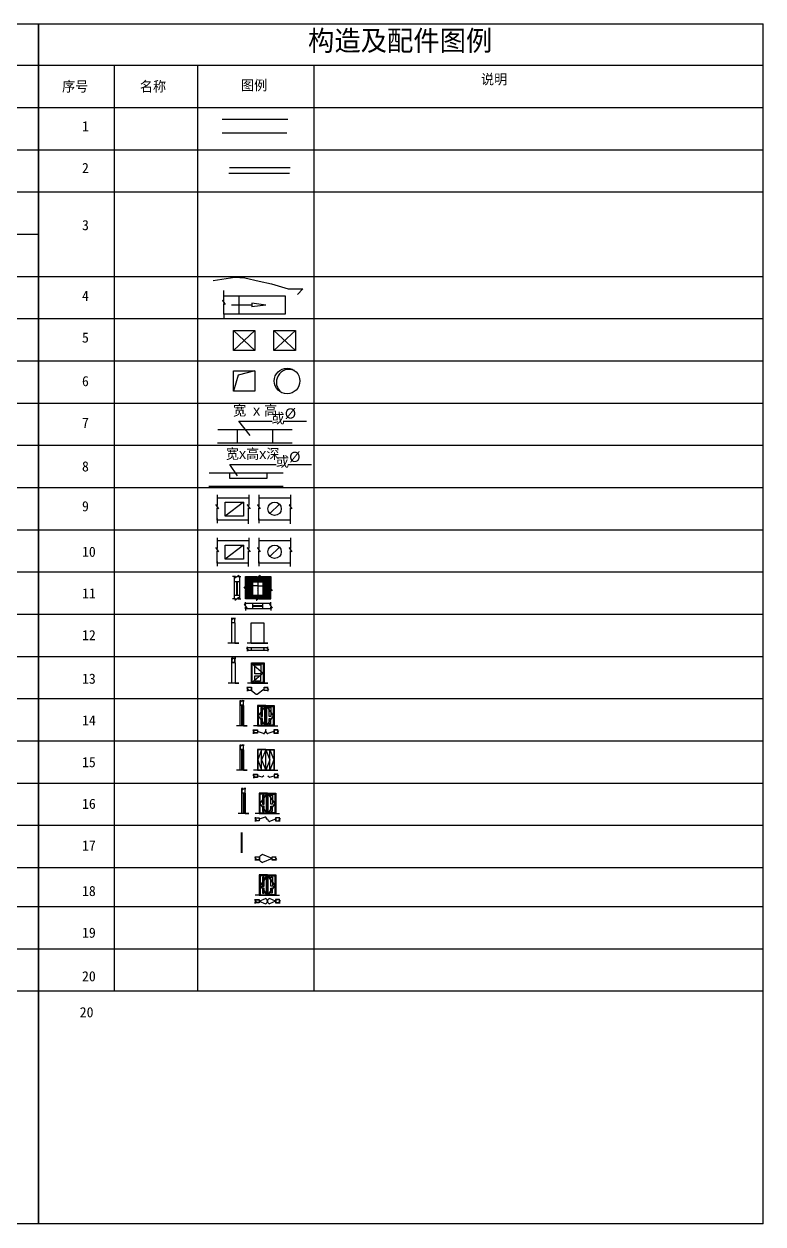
# Model space of a CAD drawing. Header units: metres. Extents: x -3732 to 0, y 0 to 35482.
# Drawn here: x -3322 to -3216.9, y 35310.8 to 35481.3 of the extents above; entities that cross this region are included whole.
import ezdxf

# ---------------------------------------------------------------- set-up
doc = ezdxf.new("R2010")
doc.units = ezdxf.units.M
for name, color, linetype in [('文本', 7, 'Continuous'), ('粗实线', 7, 'Continuous'), ('细实线', 2, 'Continuous')]:
    doc.layers.add(name, color=color, linetype=linetype)

# ---------------------------------------------------------------- blocks, each defined once
blk = doc.blocks.new('ertyrge')
at = {"layer": '粗实线'}
for p, q in [((3.99, -0.02), (3.19, -0.82)), ((3.41, -0.02), (3.99, -0.02))]:
    blk.add_line(p, q, dxfattribs=at)
blk.add_lwpolyline([(-8.76, 1.16), (-5.69, 1.64), (-4.27, 1.52), (-2.26, 1.05), (-0.49, 0.69), (1.88, -0.02), (3.41, -0.02)], dxfattribs=at)
blk = doc.blocks.new('erwef')
at = {"layer": '粗实线'}
for p, q in [((-4, 2.15), (-4, 2.88)), ((-1.86, 2.15), (-1.86, -0.49)), ((-0.04, 0.81), (-2.93, 0.81)), ((1.96, 0.81), (-0.04, 1.07)), ((-0.04, 1.07), (-0.04, 0.55)), ((1.96, 0.81), (-0.04, 0.55)), ((-4, -0.49), (-4, -1.14))]:
    blk.add_line(p, q, dxfattribs=at)
for points in [[(-4, 1.35), (-4, 2.15), (4.7, 2.15), (4.7, -0.49), (-4, -0.49), (-3.99, 1.04)], [(-4.19, 1.48), (-3.8, 0.91), (-3.99, 1.04)], [(-4, 1.35), (-4.19, 1.48)]]:
    blk.add_lwpolyline(points, dxfattribs=at)
blk = doc.blocks.new('wer4tr')
at = {"layer": '粗实线'}
for p, q in [((2.25, 1.97), (2.25, 0.44)), ((-2.23, 1.57), (2.24, 1.57)), ((-2.23, -1.63), (-2.23, 0.14)), ((0.67, 0.67), (-0.67, -0.67)), ((2.25, 0.44), (2.05, 0.57)), ((2.24, -2.12), (2.24, 0.14)), ((-2.23, -1.4), (-2.23, -2.05)), ((2.24, -1.63), (-2.23, -1.63))]:
    blk.add_line(p, q, dxfattribs=at)
for points in [[(-2.23, 1.97), (-2.23, 0.44), (-2.43, 0.57)], [(-2.43, 0.57), (-2.04, 0), (-2.23, 0.14)], [(2.05, 0.57), (2.44, 0), (2.25, 0.14)]]:
    blk.add_lwpolyline(points, dxfattribs=at)
blk.add_circle((0, 0), 0.95, dxfattribs=at)
blk = doc.blocks.new('WTFRDYG')
at = {"layer": '粗实线'}
for p, q in [((1.55, 2.07), (1.55, 0.55)), ((-2.93, 1.68), (1.54, 1.68)), ((-2.93, -1.53), (-2.93, 0.24)), ((0.79, 1.05), (-1.8, -0.95)), ((1.55, 0.55), (1.35, 0.67)), ((1.54, -2.02), (1.54, 0.24)), ((-2.94, -1.3), (-2.94, -1.95)), ((1.54, -1.53), (-2.93, -1.53))]:
    blk.add_line(p, q, dxfattribs=at)
for points in [[(-2.94, 2.07), (-2.94, 0.55), (-3.13, 0.67)], [(-3.13, 0.67), (-2.74, 0.1), (-2.93, 0.24)], [(1.35, 0.67), (1.74, 0.1), (1.55, 0.24)]]:
    blk.add_lwpolyline(points, dxfattribs=at)
blk.add_lwpolyline([(-1.8, 1.05), (0.79, 1.05), (0.79, -0.95), (-1.8, -0.95)], close=True, dxfattribs=at)
blk = doc.blocks.new('EWQ4TS')
at = {"layer": '粗实线'}
for p, q in [((-2.13, -0.68), (-3.18, 0.91)), ((-3.18, 0.91), (3.39, 0.91)), ((5.07, 0.91), (8.39, 0.91)), ((-6.15, -0.27), (4.4, -0.27)), ((-3.25, -0.27), (-3.25, -1.05)), ((-3.25, -1.05), (2.12, -1.05)), ((2.12, -1.05), (2.12, -0.27)), ((-6.19, -2.18), (4.4, -2.18))]:
    blk.add_line(p, q, dxfattribs=at)
at = {"layer": '细实线', "color": 4, "char_height": 1.44, "attachment_point": 1}
for s, insert in [('宽{\\fArial|b0|i0|c0|p32;x}高{\\fArial|b0|i0|c0|p32;x}深{\\fArial|b0|i0|c0|p32; }', (-3.77, 3.15)), ('或', (3.34, 2.03)), ('{\\fArial|b0|i0|c0|p32;Ø}', (5.26, 2.71))]:
    blk.add_mtext(s, dxfattribs=dict(at, insert=insert))
blk = doc.blocks.new('WETRS')
at = {"layer": '粗实线'}
for p, q in [((-2.17, 0.53), (2.58, 0.53)), ((-0.56, -1.5), (-2.17, 0.53)), ((4.14, 0.53), (7.47, 0.53)), ((-5.13, -0.66), (5.41, -0.66)), ((-2.38, -0.7), (-2.38, -2.6)), ((2.62, -0.7), (2.62, -2.6)), ((-5.17, -2.56), (5.41, -2.56))]:
    blk.add_line(p, q, dxfattribs=at)
at = {"layer": '细实线', "color": 4, "char_height": 1.44, "attachment_point": 1}
for s, insert in [('宽 {\\fArial|b0|i0|c0|p32;x }高', (-2.98, 2.76)), ('或', (2.49, 1.64)), ('{\\fArial|b0|i0|c0|p32;Ø}', (4.41, 2.33))]:
    blk.add_mtext(s, dxfattribs=dict(at, insert=insert))
blk = doc.blocks.new('WRT3E')
at = {"layer": '粗实线'}
blk.add_circle((0.86, 0.28), 1.82, dxfattribs=at)
blk.add_arc((1.15, 0.11), 1.82, 65.65, 234.91, dxfattribs=at)
blk = doc.blocks.new('WERTEW')
at = {"layer": '粗实线'}
for p, q in [((0.48, 2.21), (-1.89, 1.57)), ((-1.89, 1.57), (-2.57, -0.67))]:
    blk.add_line(p, q, dxfattribs=at)
blk.add_lwpolyline([(-2.57, 2.21), (0.48, 2.21), (0.48, -0.67), (-2.57, -0.67)], close=True, dxfattribs=at)
blk = doc.blocks.new('TERGR')
at = {"layer": '粗实线'}
for p, q in [((2.31, 1.21), (-0.74, -1.66)), ((-0.74, 1.21), (2.31, -1.66))]:
    blk.add_line(p, q, dxfattribs=at)
blk.add_lwpolyline([(-0.74, 1.21), (2.31, 1.21), (2.31, -1.66), (-0.74, -1.66)], close=True, dxfattribs=at)
blk = doc.blocks.new('ERTREG')
at = {"layer": '粗实线'}
for p, q in [((0.81, 1.25), (-2.24, -1.62)), ((-2.24, 1.25), (0.81, -1.62))]:
    blk.add_line(p, q, dxfattribs=at)
blk.add_lwpolyline([(-2.24, 1.25), (0.81, 1.25), (0.81, -1.62), (-2.24, -1.62)], close=True, dxfattribs=at)
blk = doc.blocks.new('WERWEF')
at = {"layer": '粗实线'}
for p, q in [((-0.11, 1.71), (-0.24, 1.51)), ((0.21, 1.82), (0.27, 1.82)), ((-1.89, 0.17), (-1.8, 0.17)), ((-1.8, 0.04), (-0.71, 0.04)), ((-1.76, 1.69), (-0.12, 1.69)), ((-1.76, 1.56), (-0.21, 1.56)), ((-1.76, 1.44), (1.85, 1.44)), ((-1.76, 1.31), (1.85, 1.31)), ((-1.76, 1.18), (1.85, 1.18)), ((-1.76, 1.06), (1.85, 1.06)), ((-1.76, 0.93), (-0.71, 0.93)), ((-1.76, 0.8), (-0.71, 0.8)), ((-1.76, 0.67), (-0.71, 0.67)), ((-1.76, 0.55), (-0.71, 0.55)), ((-1.76, 0.42), (-0.71, 0.42)), ((-1.76, 0.29), (-0.71, 0.29)), ((-1.76, 0.17), (-0.71, 0.17)), ((-0.71, 0.41), (-0.7, 0.41)), ((0, 0.41), (-0.7, 0.41)), ((-0.17, 1.56), (1.85, 1.56)), ((0, 0.98), (0, -0.98)), ((0, 0.41), (0.71, 0.41)), ((0.02, 1.69), (1.85, 1.69)), ((0.71, 0.93), (1.85, 0.93)), ((0.71, 0.8), (1.85, 0.8)), ((0.71, 0.67), (1.85, 0.67)), ((0.71, 0.55), (1.85, 0.55)), ((0.71, 0.42), (1.85, 0.42)), ((0.71, 0.29), (1.85, 0.29)), ((0.71, 0.17), (1.72, 0.17)), ((0.71, 0.04), (1.81, 0.04)), ((1.85, 0.14), (1.65, 0.27)), ((1.8, 0.17), (1.85, 0.17)), ((-1.76, -0.21), (-1.7, -0.21)), ((-1.76, -0.34), (-0.71, -0.34)), ((-1.76, -0.47), (-0.71, -0.47)), ((-1.76, -0.6), (-0.71, -0.6)), ((-1.76, -0.72), (-0.71, -0.72)), ((-1.76, -0.85), (-0.71, -0.85)), ((-1.76, -0.98), (-0.71, -0.98)), ((-1.76, -1.1), (1.85, -1.1)), ((-1.76, -1.23), (1.85, -1.23)), ((-1.76, -1.36), (0.16, -1.36)), ((-1.71, -0.09), (-0.71, -0.09)), ((-1.63, -0.21), (-0.71, -0.21)), ((-0.11, -1.43), (-0.24, -1.63)), ((-0.23, -1.61), (-0.22, -1.61)), ((-0.15, -1.48), (-0.03, -1.48)), ((-0.04, -0.34), (0, -0.34)), ((-0.01, -0.09), (0, -0.09)), ((0, -0.21), (0, -0.21)), ((0.25, -1.36), (1.85, -1.36)), ((0.71, -0.09), (1.89, -0.09)), ((0.71, -0.21), (1.85, -0.21)), ((0.71, -0.34), (1.85, -0.34)), ((0.71, -0.47), (1.85, -0.47)), ((0.71, -0.6), (1.85, -0.6)), ((0.71, -0.72), (1.85, -0.72)), ((0.71, -0.85), (1.85, -0.85)), ((0.71, -0.98), (1.85, -0.98)), ((1.91, -0.21), (1.98, -0.21))]:
    blk.add_line(p, q, dxfattribs=at)
for points in [[(-1.95, 0.27), (-1.76, 0.14), (-1.76, 1.71), (-0.11, 1.71)], [(-0.24, 1.51), (0.33, 1.9), (0.19, 1.71)], [(0.19, 1.71), (1.85, 1.71), (1.85, 0.14)], [(-0.11, -1.43), (-1.76, -1.43), (-1.76, -0.17), (-1.56, -0.31), (-1.95, 0.27)], [(0, 0), (-0.04, -0.06), (-0.02, -0.08), (0, -0.1), (0, -0.32), (-0.04, -0.34), (-0.02, -0.37), (0, -0.39)], [(1.65, 0.27), (2.04, -0.31), (1.85, -0.17)], [(-0.24, -1.63), (0.33, -1.24), (0.19, -1.43), (1.85, -1.43), (1.85, -0.17)]]:
    blk.add_lwpolyline(points, dxfattribs=at)
for points in [[(-0.71, 0.98), (0.71, 0.98), (0.71, -0.98), (-0.71, -0.98)], [(-0.7, 0.97), (0.7, 0.97), (0.7, -0.97), (-0.7, -0.97)]]:
    blk.add_lwpolyline(points, close=True, dxfattribs=at)
blk = doc.blocks.new('EWRRET')
at = {"layer": '粗实线'}
for p, q in [((-0.21, 1.62), (-0.64, 1.62)), ((-0.43, 1.62), (-0.43, -1.53)), ((-0.42, 1.62), (-0.42, 1.54)), ((-0.21, 1.62), (-0.42, 1.62)), ((-0.42, 1.62), (-0.42, -1.53)), ((0.32, 0.89), (-0.42, 0.89)), ((0.32, 0.88), (-0.42, 0.88)), ((-0.21, 1.62), (-0.34, 1.42)), ((-0.1, 0.88), (-0.1, -1.06)), ((0, 0.88), (0, -1.06)), ((0.1, 1.62), (0.54, 1.62)), ((0.32, 1.62), (0.1, 1.62)), ((0.32, 1.62), (0.32, -1.53)), ((0.33, 1.62), (0.33, -1.53)), ((-0.21, -1.53), (-0.64, -1.53)), ((0.32, -1.06), (-0.42, -1.06)), ((0.32, -1.07), (-0.42, -1.07)), ((-0.42, -1.53), (-0.42, -1.45)), ((-0.21, -1.53), (-0.42, -1.53)), ((-0.21, -1.53), (-0.42, -1.53)), ((-0.21, -1.53), (-0.34, -1.72)), ((0.32, -1.53), (0.1, -1.53)), ((0.1, -1.53), (0.54, -1.53))]:
    blk.add_line(p, q, dxfattribs=at)
for points in [[(-0.34, 1.42), (0.24, 1.81), (0.1, 1.62)], [(-0.34, -1.72), (0.24, -1.33), (0.1, -1.53), (0.32, -1.53)]]:
    blk.add_lwpolyline(points, dxfattribs=at)
blk = doc.blocks.new('QWERQWERF')
at = {"layer": '粗实线'}
for p, q in [((-1.85, 0.2), (-2.05, 0.33)), ((-1.85, 0.2), (-1.85, 0.63)), ((1.75, 0.42), (-1.85, 0.42)), ((1.75, 0.41), (-1.85, 0.41)), ((-1.85, 0.2), (-1.85, 0.41)), ((-1.85, 0.41), (-1.78, 0.41)), ((-1.85, 0.2), (-1.85, 0.41)), ((-0.81, -0.33), (-0.81, 0.41)), ((0.62, 0.1), (-0.81, 0.1)), ((0.62, 0), (-0.81, 0)), ((-0.8, -0.33), (-0.8, 0.41)), ((0.62, -0.32), (0.62, 0.42)), ((0.63, -0.32), (0.63, 0.42)), ((1.75, 0.2), (1.56, 0.33)), ((1.75, 0.41), (1.68, 0.41)), ((1.75, 0.2), (1.75, 0.63)), ((1.75, 0.2), (1.75, 0.41)), ((-1.85, -0.11), (-1.85, -0.55)), ((-1.85, -0.33), (-1.85, -0.11)), ((1.75, -0.33), (-1.85, -0.33)), ((1.75, -0.34), (-1.85, -0.34)), ((1.75, -0.33), (1.75, -0.11)), ((1.75, -0.11), (1.75, -0.55))]:
    blk.add_line(p, q, dxfattribs=at)
for points in [[(-2.05, 0.33), (-1.66, -0.25), (-1.85, -0.11), (-1.85, -0.33)], [(1.56, 0.33), (1.95, -0.25), (1.75, -0.11)]]:
    blk.add_lwpolyline(points, dxfattribs=at)
blk = doc.blocks.new('RTRE')
at = {"layer": '粗实线'}
for p, q in [((-0.58, 4.06), (-0.8, 4.06)), ((-0.73, 3.42), (-0.73, 4.06)), ((-0.72, 3.42), (-0.72, 4.06)), ((-0.71, 3.42), (-0.71, 4.06)), ((-0.65, 3.96), (-0.36, 4.16)), ((-0.58, 4.06), (-0.65, 3.96)), ((-0.36, 4.16), (-0.43, 4.06)), ((-0.43, 4.06), (-0.28, 4.06)), ((-0.29, 3.42), (-0.29, 4.06)), ((-0.19, 4.06), (-0.28, 4.06)), ((-0.28, 4.06), (-0.19, 4.06)), ((-0.28, 3.42), (-0.28, 4.06))]:
    blk.add_line(p, q, dxfattribs=at)
at = {"layer": '细实线', "color": 0}
for p, q in [((-0.73, 4.06), (-0.71, 4.06)), ((-0.28, 3.44), (-0.73, 3.44)), ((-0.28, 3.43), (-0.73, 3.43)), ((-0.28, 3.43), (-0.73, 3.43)), ((-0.28, 3.43), (-0.73, 3.43)), ((-0.28, 3.42), (-0.73, 3.42)), ((-0.28, 3.42), (-0.73, 3.42)), ((-0.73, 0.53), (-0.73, 3.42)), ((-0.28, 3.42), (-0.73, 3.42)), ((-0.29, 4.06), (-0.28, 4.06)), ((-0.28, 3.42), (-0.28, 0.53)), ((0.27, 0.53), (-1.28, 0.53)), ((-0.28, 0.53), (-0.73, 0.53)), ((-0.28, 0.53), (0.27, 0.53))]:
    blk.add_line(p, q, dxfattribs=at)
blk = doc.blocks.new('WETRWE')
at = {"layer": '粗实线'}
for p, q in [((2.36, 0), (-0.54, 0)), ((0, 0), (2.36, 0))]:
    blk.add_line(p, q, dxfattribs=at)
blk.add_lwpolyline([(0, 2.89), (1.81, 2.89), (1.81, 0), (0, 0)], close=True, dxfattribs=at)
blk = doc.blocks.new('WET34TGDS')
at = {"layer": '粗实线'}
for p, q in [((-1.04, 0.37), (-0.84, 0.08)), ((-0.94, 0.31), (-1.04, 0.37)), ((-0.94, 0.31), (-0.94, 0.52)), ((-0.84, 0.08), (-0.94, 0.15)), ((-0.94, 0.15), (-0.94, 0)), ((-0.94, 0), (-0.94, -0.09)), ((-0.94, -0.09), (-0.94, 0)), ((-0.41, 0.45), (-0.41, 0)), ((-0.4, 0.45), (-0.4, 0)), ((1.41, 0.45), (1.41, 0)), ((1.42, 0.45), (1.42, 0)), ((1.85, 0.37), (2.05, 0.08)), ((1.95, 0.31), (1.85, 0.37)), ((1.95, 0.31), (1.95, 0.52)), ((2.05, 0.08), (1.95, 0.15)), ((1.95, 0.15), (1.95, 0)), ((1.95, 0), (1.95, -0.09)), ((1.95, -0.09), (1.95, 0))]:
    blk.add_line(p, q, dxfattribs=at)
for points in [[(-0.94, 0.31), (-0.94, 0.45), (-0.4, 0.45)], [(-0.4, 0), (-0.94, 0), (-0.94, 0.15)], [(-0.93, 0.31), (-0.93, 0.44), (-0.4, 0.44)], [(-0.4, 0.01), (-0.93, 0.01), (-0.93, 0.15)], [(-0.4, 0.02), (-0.92, 0.02), (-0.92, 0.15)], [(1.41, 0.31), (1.41, 0.45), (1.95, 0.45)], [(1.95, 0), (1.41, 0), (1.41, 0.15)], [(1.42, 0.31), (1.42, 0.44), (1.95, 0.44)], [(1.95, 0.01), (1.42, 0.01), (1.42, 0.15)], [(1.95, 0.02), (1.43, 0.02), (1.43, 0.15)]]:
    blk.add_lwpolyline(points, dxfattribs=at)
at = {"layer": '细实线', "color": 0}
for p, q in [((-0.4, 0.45), (1.41, 0.45)), ((1.41, 0), (-0.4, 0))]:
    blk.add_line(p, q, dxfattribs=at)
blk = doc.blocks.new('EWRTED')
at = {"layer": '粗实线'}
for p, q in [((-0.31, 3.53), (-0.52, 3.53)), ((-0.45, 2.89), (-0.45, 3.53)), ((-0.44, 2.89), (-0.44, 3.53)), ((-0.43, 2.89), (-0.43, 3.53)), ((-0.37, 3.44), (-0.08, 3.63)), ((-0.31, 3.53), (-0.37, 3.44)), ((-0.08, 3.63), (-0.15, 3.53)), ((-0.15, 3.53), (0, 3.53)), ((-0.01, 2.89), (-0.01, 3.53)), ((0, 2.89), (0, 3.53)), ((0, 3.53), (0.09, 3.53)), ((0.09, 3.53), (0, 3.53))]:
    blk.add_line(p, q, dxfattribs=at)
at = {"layer": '细实线', "color": 0}
for p, q in [((-0.45, 3.53), (-0.43, 3.53)), ((-0.01, 3.53), (0, 3.53)), ((0, 2.91), (-0.45, 2.91)), ((0, 2.9), (-0.45, 2.9)), ((0, 2.9), (-0.45, 2.9)), ((0, 2.9), (-0.45, 2.9)), ((0, 2.89), (-0.45, 2.89)), ((-0.45, 0), (-0.45, 2.89)), ((0, 2.89), (-0.45, 2.89)), ((0, 2.89), (-0.45, 2.89)), ((0, 2.89), (0, 0)), ((0.55, 0), (-1, 0)), ((0, 0), (-0.45, 0)), ((0, 0), (0.55, 0))]:
    blk.add_line(p, q, dxfattribs=at)
blk = doc.blocks.new('EWRQTED')
at = {"layer": '粗实线'}
for p, q in [((-1.31, 0.73), (-1.4, 0.79)), ((-1.4, 0.79), (-1.21, 0.51)), ((-1.31, 0.73), (-1.31, 0.95)), ((-1.31, 0.58), (-1.31, 0.43)), ((-1.21, 0.51), (-1.31, 0.58)), ((-1.31, 0.34), (-1.31, 0.43)), ((-1.31, 0.43), (-1.31, 0.34)), ((-0.77, 0.88), (-0.77, 0.42)), ((-0.76, 0.88), (-0.76, 0.42)), ((-0.76, 0.42), (-0.06, -0.08)), ((0.06, -0.08), (1.05, 0.65)), ((1.59, 0.44), (1.05, 0.44)), ((1.59, 0.43), (1.05, 0.43)), ((1.59, 0.42), (1.05, 0.42)), ((1.59, 0.73), (1.49, 0.79)), ((1.49, 0.79), (1.68, 0.51)), ((1.59, 0.73), (1.59, 0.95)), ((1.59, 0.58), (1.59, 0.43)), ((1.68, 0.51), (1.59, 0.58)), ((1.59, 0.34), (1.59, 0.43)), ((1.59, 0.43), (1.59, 0.34))]:
    blk.add_line(p, q, dxfattribs=at)
for points in [[(-1.31, 0.73), (-1.31, 0.88), (-0.76, 0.88)], [(-0.76, 0.42), (-1.31, 0.42), (-1.31, 0.58)], [(-1.3, 0.73), (-1.3, 0.87), (-0.76, 0.87)], [(-0.76, 0.43), (-1.3, 0.43), (-1.3, 0.58)], [(-0.76, 0.44), (-1.29, 0.44), (-1.29, 0.58)], [(1.05, 0.42), (1.05, 0.88), (1.59, 0.88)], [(1.06, 0.42), (1.06, 0.87), (1.59, 0.87)], [(1.06, 0.42), (1.06, 0.87), (1.59, 0.87)], [(1.07, 0.42), (1.07, 0.86), (1.59, 0.86)]]:
    blk.add_lwpolyline(points, dxfattribs=at)
blk.add_arc((0, 0), 0.1, 234.36, 306.57, dxfattribs=at)
blk = doc.blocks.new('34TERDSFE')
at = {"layer": '粗实线'}
for p, q in [((-0.03, 2.98), (-0.25, 2.98)), ((-0.18, 2.34), (-0.18, 2.98)), ((-0.17, 2.34), (-0.17, 2.98)), ((-0.16, 2.34), (-0.16, 2.98)), ((-0.09, 2.88), (0.19, 3.07)), ((-0.03, 2.98), (-0.09, 2.88)), ((0, 2.34), (0, -0.56)), ((0.1, 2.34), (0.1, -0.56)), ((0.19, 3.07), (0.12, 2.98)), ((0.12, 2.98), (0.27, 2.98)), ((0.36, 2.98), (0.27, 2.98)), ((0.27, 2.98), (0.36, 2.98)), ((0.27, 2.34), (0.27, 2.98)), ((0.28, 2.34), (0.28, 2.98))]:
    blk.add_line(p, q, dxfattribs=at)
at = {"layer": '细实线', "color": 0}
for p, q in [((-0.18, 2.98), (-0.16, 2.98)), ((0.28, 2.36), (-0.18, 2.36)), ((0.28, 2.35), (-0.18, 2.35)), ((0.28, 2.35), (-0.18, 2.35)), ((0.28, 2.35), (-0.18, 2.35)), ((0.28, 2.34), (-0.18, 2.34)), ((0.28, 2.34), (-0.18, 2.34)), ((-0.18, -0.56), (-0.18, 2.34)), ((0.28, 2.34), (-0.18, 2.34)), ((0.27, 2.98), (0.28, 2.98)), ((0.28, 2.34), (0.28, -0.56)), ((0.82, -0.56), (-0.72, -0.56)), ((0.28, -0.56), (-0.18, -0.56)), ((0.28, -0.56), (0.82, -0.56))]:
    blk.add_line(p, q, dxfattribs=at)
blk = doc.blocks.new('ERWESR')
at = {"layer": '粗实线'}
for p, q in [((-1.05, 2.83), (-1.05, -0.06)), ((0.13, 2.83), (-1.05, 2.83)), ((0.13, 2.82), (-1.05, 2.82)), ((0.13, 2.8), (-1.05, 2.8)), ((-1.04, 2.83), (-1.04, -0.06)), ((-1.02, 2.83), (-1.02, -0.06)), ((0, 2.68), (-0.93, 1.34)), ((0.12, -0.06), (0.12, 2.83)), ((0.13, 2.83), (1.31, 2.83)), ((0.13, 2.82), (1.31, 2.82)), ((0.13, 2.8), (1.31, 2.8)), ((0.26, 2.68), (1.19, 1.34)), ((1.28, 2.83), (1.28, -0.06)), ((1.3, 2.83), (1.3, -0.06)), ((1.31, 2.83), (1.31, -0.06)), ((-0.93, 1.34), (0, 0)), ((1.19, 1.34), (0.26, 0)), ((0.13, -0.06), (-1.6, -0.06)), ((-1.05, -0.06), (0.13, -0.06)), ((0.13, -0.06), (1.86, -0.06)), ((1.31, -0.06), (0.13, -0.06))]:
    blk.add_line(p, q, dxfattribs=at)
for points in [[(0, 2.68), (-0.93, 2.68), (-0.93, 0), (0, 0)], [(-0.35, 2.53), (-0.58, 2.53), (-0.58, 1.23), (-0.35, 1.23)], [(0.26, 2.68), (1.19, 2.68), (1.19, 0), (0.26, 0)], [(0.6, 2.53), (0.84, 2.53), (0.84, 1.23), (0.6, 1.23)], [(-0.35, 0.95), (-0.56, 0.95), (-0.56, 0.22), (-0.35, 0.22)], [(0.6, 0.95), (0.82, 0.95), (0.82, 0.22), (0.6, 0.22)]]:
    blk.add_lwpolyline(points, close=True, dxfattribs=at)
blk = doc.blocks.new('RTSDTG5RE')
at = {"layer": '粗实线'}
for p, q in [((-1.57, 0.9), (-1.38, 0.61)), ((-1.48, 0.83), (-1.57, 0.9)), ((-1.48, 0.83), (-1.48, 1.05)), ((-1.38, 0.61), (-1.48, 0.68)), ((-1.48, 0.68), (-1.48, 0.53)), ((-1.48, 0.53), (-1.48, 0.44)), ((-1.48, 0.44), (-1.48, 0.53)), ((-0.94, 0.98), (-0.94, 0.53)), ((-0.93, 0.98), (-0.93, 0.53)), ((-0.07, 0.46), (-0.93, 0.75)), ((1.41, 0.75), (0.55, 0.46)), ((1.41, 0.98), (1.41, 0.53)), ((1.42, 0.98), (1.42, 0.53)), ((2.05, 0.9), (1.86, 0.61)), ((1.86, 0.61), (1.95, 0.68)), ((1.95, 0.83), (1.95, 1.05)), ((1.95, 0.83), (2.05, 0.9)), ((1.95, 0.68), (1.95, 0.53)), ((1.95, 0.44), (1.95, 0.53)), ((1.95, 0.53), (1.95, 0.44))]:
    blk.add_line(p, q, dxfattribs=at)
for points in [[(-1.48, 0.83), (-1.48, 0.98), (-0.93, 0.98)], [(-0.93, 0.53), (-1.48, 0.53), (-1.48, 0.68)], [(-1.47, 0.83), (-1.47, 0.97), (-0.93, 0.97)], [(-0.93, 0.54), (-1.47, 0.54), (-1.47, 0.68)], [(-0.93, 0.55), (-1.46, 0.55), (-1.46, 0.68)], [(1.95, 0.83), (1.95, 0.98), (1.41, 0.98)], [(1.94, 0.83), (1.94, 0.97), (1.41, 0.97)], [(1.41, 0.53), (1.95, 0.53), (1.95, 0.68)], [(1.41, 0.54), (1.94, 0.54), (1.94, 0.68)], [(1.41, 0.55), (1.93, 0.55), (1.93, 0.68)]]:
    blk.add_lwpolyline(points, dxfattribs=at)
for centre, radius, start, end in [((-0.04, 0.55), 0.1, 251.07, 330.83), ((-0.31, 0.93), 0.56, 300.48, 13.8), ((0.78, 0.93), 0.56, 166.2, 239.52), ((0.24, 1.07), 0, 18.65, 161.71), ((0.52, 0.55), 0.1, 209.17, 288.93)]:
    blk.add_arc(centre, radius, start, end, dxfattribs=at)
blk = doc.blocks.new('WETGFESFEER')
at = {"layer": '粗实线'}
for p, q in [((-3.22, 3.78), (-3.44, 3.78)), ((-3.37, 3.15), (-3.37, 3.79)), ((-3.36, 3.15), (-3.36, 3.79)), ((-3.35, 3.15), (-3.35, 3.79)), ((-3.28, 3.69), (-3, 3.88)), ((-3.22, 3.79), (-3.28, 3.69)), ((-3, 3.88), (-3.07, 3.79)), ((-3.07, 3.79), (-2.92, 3.79)), ((-2.92, 3.15), (-2.92, 3.79)), ((-2.92, 3.79), (-2.83, 3.79)), ((-2.83, 3.79), (-2.92, 3.79)), ((-2.91, 3.15), (-2.91, 3.79)), ((-3.19, 3.15), (-3.19, 0.25)), ((-3.09, 3.15), (-3.09, 0.25)), ((0.26, 3.17), (-0.92, 3.17)), ((-0.92, 3.17), (-0.92, 0.27)), ((0.26, 3.16), (-0.92, 3.16)), ((0.26, 3.14), (-0.92, 3.14)), ((-0.91, 3.17), (-0.91, 0.27)), ((-0.89, 3.17), (-0.89, 0.27)), ((-0.33, 3.14), (-0.89, 1.72)), ((-0.89, 1.72), (-0.33, 0.27)), ((-0.33, 0.27), (-0.33, 3.16)), ((0.26, 3.14), (-0.33, 1.71)), ((-0.33, 1.71), (0.26, 0.27)), ((0.26, 3.17), (1.44, 3.17)), ((0.26, 3.16), (1.44, 3.16)), ((0.26, 3.14), (0.85, 1.7)), ((0.26, 0.27), (0.26, 3.14)), ((0.26, 3.14), (1.44, 3.14)), ((0.85, 3.14), (1.41, 1.72)), ((0.85, 0.27), (0.85, 3.14)), ((1.41, 1.72), (0.85, 0.27)), ((1.41, 3.17), (1.41, 0.27)), ((1.43, 3.17), (1.43, 0.27)), ((1.44, 3.17), (1.44, 0.27)), ((0.26, 0.27), (-1.47, 0.27)), ((-0.92, 0.27), (0.26, 0.27)), ((0.85, 1.7), (0.26, 0.27)), ((1.44, 0.27), (0.26, 0.27)), ((0.26, 0.27), (1.99, 0.27)), ((-1.46, -0.49), (-1.56, -0.42)), ((-1.56, -0.42), (-1.36, -0.71)), ((-1.46, -0.49), (-1.46, -0.27)), ((-1.46, -0.64), (-1.46, -0.79)), ((-1.36, -0.71), (-1.46, -0.64)), ((-1.46, -0.88), (-1.46, -0.79)), ((-1.46, -0.79), (-1.46, -0.88)), ((-0.93, -0.34), (-0.93, -0.79)), ((-0.92, -0.34), (-0.92, -0.79)), ((-0.26, -0.77), (-0.92, -0.56)), ((0, -0.54), (-0.26, -0.77)), ((0.54, -0.55), (0.79, -0.77)), ((0.79, -0.77), (1.43, -0.57)), ((1.43, -0.34), (1.43, -0.79)), ((1.44, -0.34), (1.44, -0.79)), ((2.07, -0.42), (1.87, -0.71)), ((1.87, -0.71), (1.97, -0.64)), ((1.97, -0.49), (1.97, -0.27)), ((1.97, -0.49), (2.07, -0.42)), ((1.97, -0.64), (1.97, -0.79)), ((1.97, -0.79), (1.97, -0.88)), ((1.97, -0.88), (1.97, -0.79))]:
    blk.add_line(p, q, dxfattribs=at)
for points in [[(-1.46, -0.49), (-1.46, -0.34), (-0.92, -0.34)], [(-0.92, -0.79), (-1.46, -0.79), (-1.46, -0.64)], [(-1.45, -0.49), (-1.45, -0.35), (-0.92, -0.35)], [(-0.92, -0.78), (-1.45, -0.78), (-1.45, -0.64)], [(-0.92, -0.77), (-1.44, -0.77), (-1.44, -0.64)], [(1.97, -0.49), (1.97, -0.34), (1.43, -0.34)], [(1.96, -0.49), (1.96, -0.35), (1.43, -0.35)], [(1.43, -0.77), (1.95, -0.77), (1.95, -0.64)], [(1.43, -0.78), (1.96, -0.78), (1.96, -0.64)], [(1.43, -0.79), (1.97, -0.79), (1.97, -0.64)]]:
    blk.add_lwpolyline(points, dxfattribs=at)
at = {"layer": '细实线', "color": 0}
for p, q in [((-3.37, 3.79), (-3.35, 3.79)), ((-2.92, 3.79), (-2.91, 3.79)), ((-2.91, 3.17), (-3.37, 3.17)), ((-2.91, 3.16), (-3.37, 3.16)), ((-2.91, 3.16), (-3.37, 3.16)), ((-2.91, 3.16), (-3.37, 3.16)), ((-2.91, 3.15), (-3.37, 3.15)), ((-3.37, 0.25), (-3.37, 3.15)), ((-2.91, 3.15), (-3.37, 3.15)), ((-2.91, 3.15), (-3.37, 3.15)), ((-2.91, 3.15), (-2.91, 0.25)), ((-2.37, 0.25), (-3.92, 0.25)), ((-2.91, 0.25), (-3.37, 0.25)), ((-2.91, 0.25), (-2.37, 0.25))]:
    blk.add_line(p, q, dxfattribs=at)
blk = doc.blocks.new('534TREFDSG43')
at = {"layer": '粗实线'}
for p, q in [((1.33, -2.56), (1.33, 0.33)), ((1.33, 0.33), (3.14, 0.33)), ((1.33, 0.32), (3.14, 0.32)), ((1.33, 0.3), (3.14, 0.3)), ((1.34, -2.56), (1.34, 0.33)), ((1.36, -2.56), (1.36, 0.33)), ((1.46, 0.18), (3.01, -1.16)), ((3.11, 0.33), (3.11, -2.56)), ((3.13, 0.33), (3.13, -2.56)), ((3.14, 0.33), (3.14, -2.56)), ((3.01, -1.16), (1.46, -2.5)), ((3.69, -2.56), (0.79, -2.56)), ((3.14, -2.56), (1.33, -2.56)), ((1.33, -2.56), (3.69, -2.56))]:
    blk.add_line(p, q, dxfattribs=at)
for points in [[(1.46, 0.18), (3.01, 0.18), (3.01, -2.5), (1.46, -2.5)], [(1.8, 0.03), (2.67, 0.03), (2.67, -1.27), (1.8, -1.27)], [(1.8, -1.55), (2.65, -1.55), (2.65, -2.28), (1.8, -2.28)]]:
    blk.add_lwpolyline(points, close=True, dxfattribs=at)
blk = doc.blocks.new('RTFET')
at = {"layer": '粗实线'}
for p, q in [((0.48, 1.88), (-0.7, 1.88)), ((-0.7, 1.88), (-0.7, -1.01)), ((0.48, 1.87), (-0.7, 1.87)), ((0.48, 1.85), (-0.7, 1.85)), ((-0.69, 1.88), (-0.69, -1.01)), ((-0.67, 1.88), (-0.67, -1.01)), ((0.35, 1.73), (-0.58, 0.39)), ((0.47, -1.01), (0.47, 1.88)), ((0.48, 1.88), (1.65, 1.88)), ((0.48, 1.87), (1.65, 1.87)), ((0.48, 1.85), (1.65, 1.85)), ((0.6, 1.73), (1.53, 0.39)), ((1.62, 1.88), (1.62, -1.01)), ((1.64, 1.88), (1.64, -1.01)), ((1.65, 1.88), (1.65, -1.01)), ((-0.58, 0.39), (0.35, -0.95)), ((0.35, 1.64), (-0.52, 0.39)), ((-0.52, 0.39), (0.35, -0.86)), ((0.6, 1.64), (1.47, 0.39)), ((1.47, 0.39), (0.6, -0.86)), ((1.53, 0.39), (0.6, -0.95)), ((0.48, -1.01), (-1.25, -1.01)), ((-1.25, -1.77), (-1.25, -1.56)), ((-0.71, -1.63), (-0.71, -2.08)), ((-0.7, -1.01), (0.48, -1.01)), ((-0.7, -1.63), (-0.7, -2.08)), ((-0.69, -1.85), (0.18, -1.46)), ((1.65, -1.01), (0.48, -1.01)), ((0.48, -1.01), (2.2, -1.01)), ((1.64, -1.85), (0.77, -1.46)), ((1.64, -1.63), (1.64, -2.08)), ((1.65, -1.63), (1.65, -2.08)), ((2.18, -1.77), (2.18, -1.56)), ((-1.34, -1.71), (-1.15, -2)), ((-1.25, -1.77), (-1.34, -1.71)), ((-1.15, -2), (-1.25, -1.93)), ((-1.25, -1.93), (-1.25, -2.08)), ((-1.25, -2.08), (-1.25, -2.17)), ((-1.25, -2.17), (-1.25, -2.08)), ((-0.69, -1.85), (0.18, -2.25)), ((1.64, -1.85), (0.77, -2.25)), ((2.28, -1.71), (2.09, -2)), ((2.09, -2), (2.18, -1.93)), ((2.18, -1.77), (2.28, -1.71)), ((2.18, -1.93), (2.18, -2.08)), ((2.18, -2.17), (2.18, -2.08)), ((2.18, -2.08), (2.18, -2.17))]:
    blk.add_line(p, q, dxfattribs=at)
for points in [[(0.35, 1.73), (-0.58, 1.73), (-0.58, -0.95), (0.35, -0.95)], [(0.6, 1.73), (1.53, 1.73), (1.53, -0.95), (0.6, -0.95)], [(0, 1.58), (-0.24, 1.58), (-0.24, 0.28), (0, 0.28)], [(0, 0), (-0.21, 0), (-0.21, -0.73), (0, -0.73)], [(0.95, 1.58), (1.19, 1.58), (1.19, 0.28), (0.95, 0.28)], [(0.95, 0), (1.16, 0), (1.16, -0.73), (0.95, -0.73)]]:
    blk.add_lwpolyline(points, close=True, dxfattribs=at)
for points in [[(-1.25, -1.77), (-1.25, -1.63), (-0.7, -1.63)], [(-1.24, -1.77), (-1.24, -1.64), (-0.7, -1.64)], [(2.18, -1.77), (2.18, -1.63), (1.64, -1.63)], [(2.17, -1.77), (2.17, -1.64), (1.64, -1.64)], [(-0.7, -2.08), (-1.25, -2.08), (-1.25, -1.93)], [(-0.7, -2.07), (-1.24, -2.07), (-1.24, -1.93)], [(-0.7, -2.06), (-1.23, -2.06), (-1.23, -1.93)], [(1.64, -2.08), (2.18, -2.08), (2.18, -1.93)], [(1.64, -2.07), (2.17, -2.07), (2.17, -1.93)], [(1.64, -2.06), (2.16, -2.06), (2.16, -1.93)]]:
    blk.add_lwpolyline(points, dxfattribs=at)
for centre, radius, start, end in [((-0.52, 0.39), 0, 145.31, 214.69), ((1.47, 0.39), 0, 325.31, 34.69), ((0.06, -1.85), 0.41, 286.85, 73.15), ((0.89, -1.85), 0.41, 106.85, 253.15)]:
    blk.add_arc(centre, radius, start, end, dxfattribs=at)
blk = doc.blocks.new('WERFWEDF')
at = {"layer": '粗实线'}
for p, q in [((-3.06, 2.24), (-3.06, -0.65)), ((-2.96, 2.24), (-2.96, -0.65)), ((-1.11, -1.32), (-0.92, -1.61)), ((-1.02, -1.39), (-1.11, -1.32)), ((-1.02, -1.39), (-1.02, -1.17)), ((-0.92, -1.61), (-1.02, -1.54)), ((-1.02, -1.54), (-1.02, -1.69)), ((-1.02, -1.69), (-1.02, -1.78)), ((-1.02, -1.78), (-1.02, -1.69)), ((-0.49, -1.24), (-0.49, -1.69)), ((-0.48, -1.24), (-0.48, -1.69)), ((1.33, -1.47), (-0.01, -0.9)), ((1.33, -1.47), (-0.01, -2.03)), ((1.88, -1.67), (1.33, -1.67)), ((1.88, -1.68), (1.33, -1.68)), ((1.88, -1.69), (1.33, -1.69)), ((1.78, -1.32), (1.97, -1.61)), ((1.88, -1.39), (1.78, -1.32)), ((1.87, -1.39), (1.87, -1.17)), ((1.97, -1.61), (1.88, -1.54)), ((1.88, -1.54), (1.88, -1.69)), ((1.88, -1.69), (1.88, -1.78)), ((1.88, -1.78), (1.88, -1.69))]:
    blk.add_line(p, q, dxfattribs=at)
for points in [[(-1.02, -1.39), (-1.02, -1.24), (-0.48, -1.24)], [(-0.48, -1.69), (-1.02, -1.69), (-1.02, -1.54)], [(-1.01, -1.39), (-1.01, -1.25), (-0.48, -1.25)], [(-0.48, -1.68), (-1.01, -1.68), (-1.01, -1.54)], [(-0.48, -1.67), (-1, -1.67), (-1, -1.54)], [(1.33, -1.69), (1.33, -1.24), (1.88, -1.24)], [(1.34, -1.69), (1.34, -1.25), (1.88, -1.25)], [(1.34, -1.69), (1.34, -1.25), (1.88, -1.25)], [(1.35, -1.69), (1.35, -1.26), (1.88, -1.26)]]:
    blk.add_lwpolyline(points, dxfattribs=at)
blk.add_arc((0.1, -1.47), 0.57, 100.65, 259.35, dxfattribs=at)
blk = doc.blocks.new('sdtgfcg')
at = {"layer": '粗实线'}
for p, q in [((-2.12, 0.44), (-1.93, 0.15)), ((-2.02, 0.38), (-2.12, 0.44)), ((-2.02, 0.38), (-2.02, 0.59)), ((-1.93, 0.15), (-2.02, 0.22)), ((-2.02, 0.22), (-2.02, 0.07)), ((-2.02, 0.07), (-2.02, -0.02)), ((-2.02, -0.02), (-2.02, 0.07)), ((-1.49, 0.52), (-1.49, 0.07)), ((-0.62, 0.59), (-1.48, 0.3)), ((-1.48, 0.52), (-1.48, 0.07)), ((-0.37, 0.32), (-0.3, 0.3)), ((0.86, 0.3), (0, 0)), ((0.86, 0.52), (0.86, 0.07)), ((0.87, 0.52), (0.87, 0.07)), ((1.5, 0.44), (1.31, 0.15)), ((1.31, 0.15), (1.41, 0.22)), ((1.41, 0.38), (1.41, 0.59)), ((1.41, 0.38), (1.5, 0.44)), ((1.41, 0.22), (1.41, 0.07)), ((1.41, -0.02), (1.41, 0.07)), ((1.41, 0.07), (1.41, -0.02))]:
    blk.add_line(p, q, dxfattribs=at)
for points in [[(-2.02, 0.38), (-2.02, 0.52), (-1.48, 0.52)], [(-1.48, 0.07), (-2.02, 0.07), (-2.02, 0.22)], [(-2.01, 0.38), (-2.01, 0.51), (-1.48, 0.51)], [(-1.48, 0.08), (-2.01, 0.08), (-2.01, 0.22)], [(-1.48, 0.09), (-2, 0.09), (-2, 0.22)], [(1.41, 0.38), (1.41, 0.52), (0.86, 0.52)], [(1.4, 0.38), (1.4, 0.51), (0.86, 0.51)], [(0.86, 0.07), (1.41, 0.07), (1.41, 0.22)], [(0.86, 0.08), (1.4, 0.08), (1.4, 0.22)], [(0.86, 0.09), (1.39, 0.09), (1.39, 0.22)]]:
    blk.add_lwpolyline(points, dxfattribs=at)
for centre, radius, start, end in [((-0.59, 0.52), 0.08, 56.03, 108.93), ((-0.8, 0.21), 0.45, 14.43, 56.03), ((0.23, 0.48), 0.56, 198.92, 237.11), ((-0.03, 0.08), 0.08, 237.11, 288.93)]:
    blk.add_arc(centre, radius, start, end, dxfattribs=at)

msp = doc.modelspace()

# ---------------------------------------------------------------- linework, layer by layer
at = {"layer": '粗实线'}
for p, q in [((-3319.89, 35310.79), (-3319.89, 35481.33)), ((-3319.89, 35481.33), (-3216.89, 35481.33)), ((-3216.89, 35310.79), (-3216.89, 35481.33)), ((-3216.89, 35475.41), (-3422.89, 35475.41)), ((-3309.14, 35475.41), (-3309.14, 35343.91)), ((-3297.3, 35475.41), (-3297.3, 35343.91)), ((-3280.76, 35475.41), (-3280.76, 35343.91)), ((-3216.89, 35469.41), (-3422.89, 35469.41)), ((-3293.76, 35467.81), (-3284.46, 35467.81)), ((-3293.76, 35465.86), (-3284.58, 35465.86)), ((-3216.89, 35463.41), (-3422.89, 35463.41)), ((-3292.73, 35460.93), (-3284.12, 35460.93)), ((-3292.84, 35460.13), (-3284.23, 35460.13)), ((-3216.89, 35457.41), (-3422.89, 35457.41)), ((-3319.89, 35451.41), (-3422.89, 35451.41)), ((-3216.89, 35445.41), (-3422.89, 35445.41)), ((-3216.89, 35439.41), (-3422.89, 35439.41)), ((-3216.89, 35433.41), (-3422.89, 35433.41)), ((-3216.89, 35427.41), (-3422.89, 35427.41)), ((-3216.89, 35421.41), (-3422.89, 35421.41)), ((-3216.89, 35415.41), (-3422.89, 35415.41)), ((-3216.89, 35409.41), (-3422.89, 35409.41)), ((-3294.49, 35407.91), (-3290.02, 35407.91)), ((-3290.01, 35408.3), (-3290.01, 35406.77)), ((-3288.55, 35407.91), (-3284.08, 35407.91)), ((-3284.07, 35408.3), (-3284.07, 35406.77)), ((-3294.49, 35404.7), (-3294.49, 35406.47)), ((-3290.77, 35407.28), (-3293.36, 35405.28)), ((-3290.01, 35406.77), (-3290.21, 35406.9)), ((-3290.02, 35404.21), (-3290.02, 35406.47)), ((-3288.55, 35404.7), (-3288.55, 35406.47)), ((-3285.65, 35407), (-3286.99, 35405.66)), ((-3284.07, 35406.77), (-3284.27, 35406.9)), ((-3284.08, 35404.21), (-3284.08, 35406.47)), ((-3294.5, 35404.93), (-3294.5, 35404.28)), ((-3290.02, 35404.7), (-3294.49, 35404.7)), ((-3288.56, 35404.93), (-3288.56, 35404.28)), ((-3284.08, 35404.7), (-3288.55, 35404.7)), ((-3216.89, 35403.41), (-3422.89, 35403.41)), ((-3216.89, 35397.41), (-3422.89, 35397.41)), ((-3216.89, 35391.41), (-3422.89, 35391.41)), ((-3216.89, 35385.41), (-3422.89, 35385.41)), ((-3216.89, 35379.41), (-3422.89, 35379.41)), ((-3216.89, 35373.41), (-3422.89, 35373.41)), ((-3216.89, 35367.41), (-3422.89, 35367.41)), ((-3216.89, 35361.41), (-3422.89, 35361.41)), ((-3732.35, 35355.91), (-3216.89, 35355.91)), ((-3422.89, 35349.91), (-3216.89, 35349.91)), ((-3422.89, 35343.91), (-3216.89, 35343.91)), ((-3216.89, 35310.79), (-3319.89, 35310.79))]:
    msp.add_line(p, q, dxfattribs=at)
for points in [[(-3732.35, 35481.33), (-3319.89, 35481.33), (-3319.89, 35310.79), (-3732.35, 35310.79)], [(-3293.36, 35407.28), (-3290.77, 35407.28), (-3290.77, 35405.28), (-3293.36, 35405.28)]]:
    msp.add_lwpolyline(points, close=True, dxfattribs=at)
for points in [[(-3294.5, 35408.3), (-3294.5, 35406.77), (-3294.69, 35406.9)], [(-3288.56, 35408.3), (-3288.56, 35406.77), (-3288.75, 35406.9)], [(-3294.69, 35406.9), (-3294.3, 35406.33), (-3294.49, 35406.47)], [(-3290.21, 35406.9), (-3289.82, 35406.33), (-3290.01, 35406.47)], [(-3288.75, 35406.9), (-3288.36, 35406.33), (-3288.55, 35406.47)], [(-3284.27, 35406.9), (-3283.88, 35406.33), (-3284.07, 35406.47)]]:
    msp.add_lwpolyline(points, dxfattribs=at)
msp.add_circle((-3286.32, 35406.33), 0.95, dxfattribs=at)

# ---------------------------------------------------------------- block references
for name, p in [('ertyrge', (-3286.28, 35443.73)), ('erwef', (-3289.54, 35440.57)), ('ERTREG', (-3289.94, 35436.53)), ('TERGR', (-3285.68, 35436.57)), ('WERTEW', (-3289.61, 35429.83)), ('WRT3E', (-3285.41, 35430.32)), ('WETRS', (-3289.26, 35424.37)), ('EWQ4TS', (-3289.49, 35417.82)), ('WTFRDYG', (-3291.56, 35412.33)), ('wer4tr', (-3286.32, 35412.43)), ('EWRRET', (-3291.66, 35401.18)), ('WERWEF', (-3288.7, 35401.08)), ('QWERQWERF', (-3288.61, 35398.55)), ('RTRE', (-3291.7, 35392.8)), ('WETRWE', (-3289.67, 35393.33)), ('WET34TGDS', (-3289.26, 35392.28)), ('EWRTED', (-3291.95, 35387.66)), ('534TREFDSG43', (-3290.96, 35390.23)), ('EWRQTED', (-3288.87, 35386.19)), ('34TERDSFE', (-3291.03, 35382.15)), ('ERWESR', (-3287.71, 35381.67)), ('RTSDTG5RE', (-3287.83, 35380.02)), ('WETGFESFEER', (-3287.84, 35375.04)), ('34TERDSFE', (-3290.8, 35369.68)), ('ERWESR', (-3287.48, 35369.21)), ('sdtgfcg', (-3287.04, 35368.01)), ('WERFWEDF', (-3288.02, 35364.21)), ('RTFET', (-3287.82, 35358.52))]:
    msp.add_blockref(name, p, dxfattribs=at)

# ---------------------------------------------------------------- texts
at = {"layer": '文本', "insert": (-3281.58, 35480.41), "char_height": 2.88, "attachment_point": 1}
msp.add_mtext('\\pi-2.4,l2.4,t2.4;构造及配件图例', dxfattribs=at)
at = {"layer": '细实线', "char_height": 1.44, "attachment_point": 1}
for s, insert in [('说明', (-3256.99, 35474.2)), ('序号', (-3316.55, 35473.18)), ('名称', (-3305.49, 35473.18)), ('图例', (-3291.12, 35473.34)), ('1', (-3313.71, 35467.52)), ('2', (-3313.71, 35461.59)), ('3', (-3313.71, 35453.47)), ('4', (-3313.71, 35443.42)), ('5', (-3313.71, 35437.49)), ('6', (-3313.71, 35431.3)), ('7', (-3313.71, 35425.37)), ('8', (-3313.71, 35419.18)), ('9', (-3313.71, 35413.52)), ('10', (-3313.71, 35407.05)), ('11', (-3313.71, 35401.13)), ('12', (-3313.71, 35395.2)), ('13', (-3313.71, 35389.01)), ('14', (-3313.71, 35383.08)), ('15', (-3313.71, 35377.15)), ('16', (-3313.71, 35371.23)), ('17', (-3313.71, 35365.3)), ('18', (-3313.71, 35358.84)), ('19', (-3313.71, 35352.91)), ('20', (-3313.71, 35346.72)), ('20', (-3314.03, 35341.61))]:
    msp.add_mtext(s, dxfattribs=dict(at, insert=insert))

doc.saveas('drawing.dxf')
